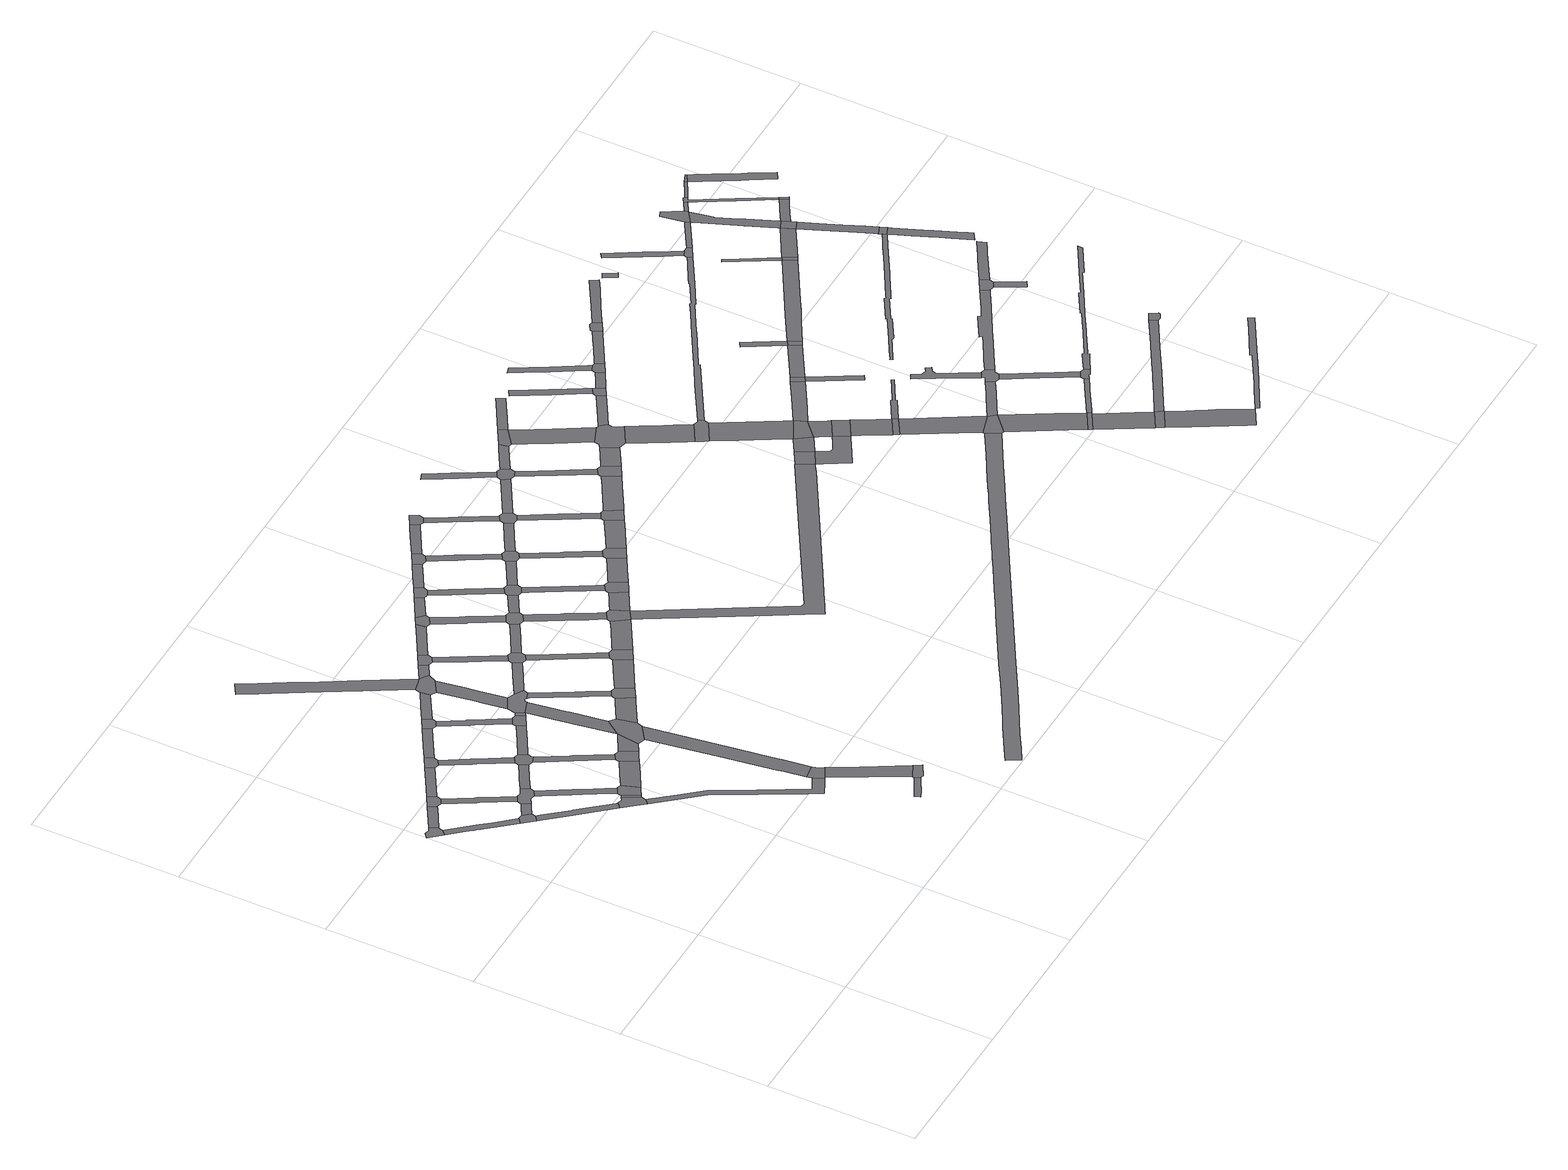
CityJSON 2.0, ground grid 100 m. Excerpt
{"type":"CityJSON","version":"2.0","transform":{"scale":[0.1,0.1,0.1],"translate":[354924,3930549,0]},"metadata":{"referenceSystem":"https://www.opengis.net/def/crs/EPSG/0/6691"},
"CityObjects":{
"road1":{"type":"Road","geometry":[{"type":"MultiSurface","lod":"1","boundaries":[[[0,1,2,3,4,5,6]]]}]},
"road2":{"type":"Road","attributes":{"RoadStructureAttribute.sectionType":"1"},"geometry":[{"type":"MultiSurface","lod":"1","boundaries":[[[7,8,9,10,11,12,13,14,15,16,17,18,19,20,0,6]]]}]},
"road3":{"type":"Road","attributes":{"RoadStructureAttribute.sectionType":"1"},"geometry":[{"type":"MultiSurface","lod":"1","boundaries":[[[2,1,21,22,23]]]}]},
"road4":{"type":"Road","geometry":[{"type":"MultiSurface","lod":"1","boundaries":[[[24,25,26,14,13,27]]]}]},
"road5":{"type":"Road","geometry":[{"type":"MultiSurface","lod":"1","boundaries":[[[28,23,22,29,30,31]]]}]},
"road6":{"type":"Road","attributes":{"RoadStructureAttribute.sectionType":"1"},"geometry":[{"type":"MultiSurface","lod":"1","boundaries":[[[32,33,26,25,34,35]]]}]},
"road7":{"type":"Road","attributes":{"RoadStructureAttribute.sectionType":"1"},"geometry":[{"type":"MultiSurface","lod":"1","boundaries":[[[36,37,38,39,30,29,40,41,42,43,44]]]}]},
"road8":{"type":"Road","attributes":{"RoadStructureAttribute.sectionType":"1"},"geometry":[{"type":"MultiSurface","lod":"1","boundaries":[[[45,46,47,48,49,50,51,52,53,54,24,27]]]}]},
"road9":{"type":"Road","geometry":[{"type":"MultiSurface","lod":"1","boundaries":[[[32,35,55,56,57,58,59,60,61,36,44]]]}]},
"road10":{"type":"Road","attributes":{"RoadStructureAttribute.sectionType":"1"},"geometry":[{"type":"MultiSurface","lod":"1","boundaries":[[[62,63,64,28,31]]]}]},
"road11":{"type":"Road","geometry":[{"type":"MultiSurface","lod":"1","boundaries":[[[65,66,49,48,67,68,69,70]]]}]},
"road12":{"type":"Road","attributes":{"RoadStructureAttribute.sectionType":"1"},"geometry":[{"type":"MultiSurface","lod":"1","boundaries":[[[71,72,73,57,56,74,75,76,77,78]]]}]},
"road13":{"type":"Road","attributes":{"RoadStructureAttribute.sectionType":"1"},"geometry":[{"type":"MultiSurface","lod":"1","boundaries":[[[79,80,65,70]]]}]},
"road14":{"type":"Road","geometry":[{"type":"MultiSurface","lod":"1","boundaries":[[[80,79,81,82,83,71,78]]]}]},
"road15":{"type":"Road","attributes":{"RoadStructureAttribute.sectionType":"1"},"geometry":[{"type":"MultiSurface","lod":"1","boundaries":[[[84,85,86,59,58,87,88]]]}]},
"road16":{"type":"Road","geometry":[{"type":"MultiSurface","lod":"1","boundaries":[[[89,90,91,63,62,92]]]}]},
"road17":{"type":"Road","attributes":{"RoadStructureAttribute.sectionType":"1"},"geometry":[{"type":"MultiSurface","lod":"1","boundaries":[[[93,94,95,96,97,98,99,100,101,102,89,92]]]}]},
"road18":{"type":"Road","attributes":{"RoadStructureAttribute.sectionType":"1"},"geometry":[{"type":"MultiSurface","lod":"1","boundaries":[[[103,104,105,106,107,108,109,110,111,112,113,114,115,116,69,68]]]}]},
"road19":{"type":"Road","geometry":[{"type":"MultiSurface","lod":"1","boundaries":[[[117,84,88,118,119,120,121,122,123,98,97]]]}]},
"road20":{"type":"Road","attributes":{"RoadStructureAttribute.sectionType":"1"},"geometry":[{"type":"MultiSurface","lod":"1","boundaries":[[[124,125,83,82,126,127]]]}]},
"road21":{"type":"Road","attributes":{"RoadStructureAttribute.sectionType":"1"},"geometry":[{"type":"MultiSurface","lod":"1","boundaries":[[[90,128,129,130,131,91]]]}]},
"road22":{"type":"Road","attributes":{"RoadStructureAttribute.sectionType":"1"},"geometry":[{"type":"MultiSurface","lod":"1","boundaries":[[[132,133,134,119,118,135,136,137]]]}]},
"road23":{"type":"Road","geometry":[{"type":"MultiSurface","lod":"1","boundaries":[[[138,124,127,139,140,141,142,132,137]]]}]},
"road24":{"type":"Road","attributes":{"RoadStructureAttribute.sectionType":"1"},"geometry":[{"type":"MultiSurface","lod":"1","boundaries":[[[122,143,144,145,146,147,123]]]}]},
"road25":{"type":"Road","geometry":[{"type":"MultiSurface","lod":"1","boundaries":[[[130,129,148,149,150,151]]]}]},
"road26":{"type":"Road","attributes":{"RoadStructureAttribute.sectionType":"1"},"geometry":[{"type":"MultiSurface","lod":"1","boundaries":[[[152,153,154,155,156,157,158,159]]]}]},
"road27":{"type":"Road","geometry":[{"type":"MultiSurface","lod":"1","boundaries":[[[160,161,162,163,164,109,108,165,166,167]]]}]},
"road28":{"type":"Road","geometry":[{"type":"MultiSurface","lod":"1","boundaries":[[[141,140,168,169]]]}]},
"road29":{"type":"Road","attributes":{"RoadStructureAttribute.sectionType":"1"},"geometry":[{"type":"MultiSurface","lod":"1","boundaries":[[[170,171,172,173,174,175,149,148,176,177,178,179,180]]]}]},
"road30":{"type":"Road","attributes":{"RoadStructureAttribute.sectionType":"1"},"geometry":[{"type":"MultiSurface","lod":"1","boundaries":[[[166,181,182,183,184,167]]]}]},
"road31":{"type":"Road","attributes":{"RoadStructureAttribute.sectionType":"1"},"geometry":[{"type":"MultiSurface","lod":"1","boundaries":[[[185,186,187,188,189,163,162,190,191,192,193,194]]]}]},
"road32":{"type":"Road","geometry":[{"type":"MultiSurface","lod":"1","boundaries":[[[170,180,146,145,195,196]]]}]},
"road33":{"type":"Road","attributes":{"RoadStructureAttribute.sectionType":"1"},"geometry":[{"type":"MultiSurface","lod":"1","boundaries":[[[150,197,198,199,200,151]]]}]},
"road34":{"type":"Road","geometry":[{"type":"MultiSurface","lod":"1","boundaries":[[[182,181,152,159,201,202]]]}]},
"road35":{"type":"Road","geometry":[{"type":"MultiSurface","lod":"1","boundaries":[[[168,203,185,194,204,205,206,207,169]]]}]},
"road36":{"type":"Road","attributes":{"RoadStructureAttribute.sectionType":"1"},"geometry":[{"type":"MultiSurface","lod":"1","boundaries":[[[196,195,208,209,210]]]}]},
"road37":{"type":"Road","attributes":{"RoadStructureAttribute.sectionType":"1"},"geometry":[{"type":"MultiSurface","lod":"1","boundaries":[[[209,211,212,213,214,169,207,215,216,217,218,219]]]}]},
"road38":{"type":"Road","attributes":{"RoadStructureAttribute.sectionType":"1"},"geometry":[{"type":"MultiSurface","lod":"1","boundaries":[[[220,221,222,223,224,225,226,227,228,229,230,231,232,233]]]}]},
"road39":{"type":"Road","geometry":[{"type":"MultiSurface","lod":"1","boundaries":[[[209,219,234,235,236,237,238,239,240,241,242,243,244,245,246,247,248,210]]]}]},
"road40":{"type":"Road","attributes":{"RoadStructureAttribute.sectionType":"1"},"geometry":[{"type":"MultiSurface","lod":"1","boundaries":[[[249,250,251,252,253,254,255,256,257,258,259,248,247]]]}]},
"road41":{"type":"Road","geometry":[{"type":"MultiSurface","lod":"1","boundaries":[[[233,232,199,198,254,253,260]]]}]},
"road42":{"type":"Road","attributes":{"RoadStructureAttribute.sectionType":"1"},"geometry":[{"type":"MultiSurface","lod":"1","boundaries":[[[261,262,263,264,205,204]]]}]},
"road43":{"type":"Road","attributes":{"RoadStructureAttribute.sectionType":"1"},"geometry":[{"type":"MultiSurface","lod":"1","boundaries":[[[243,265,266,267,268,269,270,271,272,273,274,275,276,277,244]]]}]},
"road44":{"type":"Road","attributes":{"RoadStructureAttribute.sectionType":"1"},"geometry":[{"type":"MultiSurface","lod":"1","boundaries":[[[278,279,233,260]]]}]},
"road45":{"type":"Road","geometry":[{"type":"MultiSurface","lod":"1","boundaries":[[[273,272,263,262,280,281]]]}]},
"road46":{"type":"Road","attributes":{"RoadStructureAttribute.sectionType":"1"},"geometry":[{"type":"MultiSurface","lod":"1","boundaries":[[[282,283,284,285,286,287,246,245]]]}]},
"road47":{"type":"Road","geometry":[{"type":"MultiSurface","lod":"1","boundaries":[[[288,289,290,279,278,291]]]}]},
"road48":{"type":"Road","attributes":{"RoadStructureAttribute.sectionType":"1"},"geometry":[{"type":"MultiSurface","lod":"1","boundaries":[[[292,293,294,295,288,291,296,297,298,299,300,301]]]}]},
"road49":{"type":"Road","attributes":{"RoadStructureAttribute.sectionType":"1"},"geometry":[{"type":"MultiSurface","lod":"1","boundaries":[[[280,302,303,304,305,306,281]]]}]},
"road50":{"type":"Road","geometry":[{"type":"MultiSurface","lod":"1","boundaries":[[[307,308,309,292,301,310,285,284,311,312]]]}]},
"road51":{"type":"Road","attributes":{"RoadStructureAttribute.sectionType":"1"},"geometry":[{"type":"MultiSurface","lod":"1","boundaries":[[[313,290,289,314,315,316]]]}]},
"road52":{"type":"Road","attributes":{"RoadStructureAttribute.sectionType":"1"},"geometry":[{"type":"MultiSurface","lod":"1","boundaries":[[[311,317,318,319,320,321,322,323,324,312]]]}]},
"road53":{"type":"Road","geometry":[{"type":"MultiSurface","lod":"1","boundaries":[[[303,325,326,320,319,304]]]}]},
"road54":{"type":"Road","attributes":{"RoadStructureAttribute.sectionType":"1"},"geometry":[{"type":"MultiSurface","lod":"1","boundaries":[[[327,328,329,330,331,309,308]]]}]},
"road55":{"type":"Road","geometry":[{"type":"MultiSurface","lod":"1","boundaries":[[[315,332,333,334,335,316]]]}]},
"road56":{"type":"Road","attributes":{"RoadStructureAttribute.sectionType":"1"},"geometry":[{"type":"MultiSurface","lod":"1","boundaries":[[[336,337,338,339,333,332,340,341,342,343,344]]]}]},
"road57":{"type":"Road","attributes":{"RoadStructureAttribute.sectionType":"1"},"geometry":[{"type":"MultiSurface","lod":"1","boundaries":[[[345,346,347,348,349,326,325,350]]]}]},
"road58":{"type":"Road","attributes":{"RoadStructureAttribute.sectionType":"1"},"geometry":[{"type":"MultiSurface","lod":"1","boundaries":[[[351,335,334,352,353]]]}]},
"road59":{"type":"Road","geometry":[{"type":"MultiSurface","lod":"1","boundaries":[[[344,343,354,330,329,355,356,357,358]]]}]},
"road60":{"type":"Road","attributes":{"RoadStructureAttribute.sectionType":"1"},"geometry":[{"type":"MultiSurface","lod":"1","boundaries":[[[359,360,361,362,363,356,355,364,365,366,367,368]]]}]},
"road61":{"type":"Road","geometry":[{"type":"MultiSurface","lod":"1","boundaries":[[[352,369,370,371,372,373,353]]]}]},
"road62":{"type":"Road","attributes":{"RoadStructureAttribute.sectionType":"1"},"geometry":[{"type":"MultiSurface","lod":"1","boundaries":[[[357,374,375,376,377,358]]]}]},
"road63":{"type":"Road","geometry":[{"type":"MultiSurface","lod":"1","boundaries":[[[345,350,378,379,359,368]]]}]},
"road64":{"type":"Road","attributes":{"RoadStructureAttribute.sectionType":"1"},"geometry":[{"type":"MultiSurface","lod":"1","boundaries":[[[380,381,382,383,370,369,384,385,386,387,388,389,390]]]}]},
"road65":{"type":"Road","geometry":[{"type":"MultiSurface","lod":"1","boundaries":[[[389,376,375,391,392,393,394,395,390]]]}]},
"road66":{"type":"Road","attributes":{"RoadStructureAttribute.sectionType":"1"},"geometry":[{"type":"MultiSurface","lod":"1","boundaries":[[[396,397,398,399,372,371,400,401]]]}]},
"road67":{"type":"Road","attributes":{"RoadStructureAttribute.sectionType":"1"},"geometry":[{"type":"MultiSurface","lod":"1","boundaries":[[[402,403,404,405,406,379,378]]]}]},
"road68":{"type":"Road","attributes":{"RoadStructureAttribute.sectionType":"1"},"geometry":[{"type":"MultiSurface","lod":"1","boundaries":[[[407,408,409,392,391,410,411,412,413,414,415]]]}]},
"road69":{"type":"Road","attributes":{"RoadStructureAttribute.sectionType":"1"},"geometry":[{"type":"MultiSurface","lod":"1","boundaries":[[[416,394,393,417,418,419]]]}]},
"road70":{"type":"Road","geometry":[{"type":"MultiSurface","lod":"1","boundaries":[[[414,403,402,420,421,422,415]]]}]},
"road71":{"type":"Road","geometry":[{"type":"MultiSurface","lod":"1","boundaries":[[[423,424,425,396,401,426]]]}]},
"road72":{"type":"Road","attributes":{"RoadStructureAttribute.sectionType":"1"},"geometry":[{"type":"MultiSurface","lod":"1","boundaries":[[[427,428,429,430,431,432,433,434,435,436,437,438,423,426]]]}]},
"road73":{"type":"Road","attributes":{"RoadStructureAttribute.sectionType":"1"},"geometry":[{"type":"MultiSurface","lod":"1","boundaries":[[[439,440,441,442,422,421,443,444]]]}]},
"road74":{"type":"Road","geometry":[{"type":"MultiSurface","lod":"1","boundaries":[[[445,446,447,448,433,432,449,419,418,450]]]}]},
"road75":{"type":"Road","attributes":{"RoadStructureAttribute.sectionType":"1"},"geometry":[{"type":"MultiSurface","lod":"1","boundaries":[[[451,452,453,425,424,454,455]]]}]},
"road76":{"type":"Road","attributes":{"RoadStructureAttribute.sectionType":"1"},"geometry":[{"type":"MultiSurface","lod":"1","boundaries":[[[456,457,458,459,460,461,445,450]]]}]},
"road77":{"type":"Road","geometry":[{"type":"MultiSurface","lod":"1","boundaries":[[[459,458,462,439,444,463,464,465]]]}]},
"road78":{"type":"Road","attributes":{"RoadStructureAttribute.sectionType":"1"},"geometry":[{"type":"MultiSurface","lod":"1","boundaries":[[[466,467,448,447,468,469,470]]]}]},
"road79":{"type":"Road","geometry":[{"type":"MultiSurface","lod":"1","boundaries":[[[471,472,473,474,475,476,451,455]]]}]},
"road80":{"type":"Road","attributes":{"RoadStructureAttribute.sectionType":"1"},"geometry":[{"type":"MultiSurface","lod":"1","boundaries":[[[477,478,479,480,481,482,483,484,485,486,487,488,489,490,491,492,493,494,495,496,497,498,499,500,501,502,503,504,505,506,507,508,509,510,511,512,513,514,515,516,517,518,519]]]}]},
"road81":{"type":"Road","attributes":{"RoadStructureAttribute.sectionType":"1"},"geometry":[{"type":"MultiSurface","lod":"1","boundaries":[[[520,521,522,523,524,525,526,527,528,529,530,531,532,473,472]]]}]},
"road82":{"type":"Road","attributes":{"RoadStructureAttribute.sectionType":"1"},"geometry":[{"type":"MultiSurface","lod":"1","boundaries":[[[350,533,534,535,536,537,538,539,540,541,542,543,544,545,546,547,548,549,550,551,378]]]}]},
"road83":{"type":"Road","attributes":{"RoadStructureAttribute.sectionType":"1"},"geometry":[{"type":"MultiSurface","lod":"1","boundaries":[[[464,552,553,554,555,556,557,558,559,465]]]}]},
"road84":{"type":"Road","geometry":[{"type":"MultiSurface","lod":"1","boundaries":[[[469,560,561,562,563,564,527,526,565,470]]]}]},
"road85":{"type":"Road","attributes":{"RoadStructureAttribute.sectionType":"1"},"geometry":[{"type":"MultiSurface","lod":"1","boundaries":[[[566,567,561,560,568,569,570,571]]]}]},
"road86":{"type":"Road","geometry":[{"type":"MultiSurface","lod":"1","boundaries":[[[572,571,570,556,555,573]]]}]},
"road87":{"type":"Road","attributes":{"RoadStructureAttribute.sectionType":"1"},"geometry":[{"type":"MultiSurface","lod":"1","boundaries":[[[574,575,564,563,576,577]]]}]},
"road88":{"type":"Road","attributes":{"RoadStructureAttribute.sectionType":"1"},"geometry":[{"type":"MultiSurface","lod":"1","boundaries":[[[578,579,580,581,582,583,584,585,586,587,588,589]]]}]},
"road89":{"type":"Road","attributes":{"RoadStructureAttribute.sectionType":"1"},"geometry":[{"type":"MultiSurface","lod":"1","boundaries":[[[590,591,592,593,594,595,596,597,572,573]]]}]},
"road90":{"type":"Road","geometry":[{"type":"MultiSurface","lod":"1","boundaries":[[[598,599,600,601,584,583,602,574,577]]]}]},
"road91":{"type":"Road","attributes":{"RoadStructureAttribute.sectionType":"1"},"geometry":[{"type":"MultiSurface","lod":"1","boundaries":[[[603,604,605,606,607,599,598,608,609,610,611]]]}]},
"road92":{"type":"Road","attributes":{"RoadStructureAttribute.sectionType":"1"},"geometry":[{"type":"MultiSurface","lod":"1","boundaries":[[[612,613,601,600,614,615,616,617]]]}]},
"road93":{"type":"Road","geometry":[{"type":"MultiSurface","lod":"1","boundaries":[[[593,592,618,619,603,611]]]}]},
"road94":{"type":"Road","attributes":{"RoadStructureAttribute.sectionType":"1"},"geometry":[{"type":"MultiSurface","lod":"1","boundaries":[[[620,619,618,621,622,623]]]}]},
"road95":{"type":"Road","geometry":[{"type":"MultiSurface","lod":"1","boundaries":[[[616,624,625,626,617]]]}]},
"road96":{"type":"Road","attributes":{"RoadStructureAttribute.sectionType":"1"},"geometry":[{"type":"MultiSurface","lod":"1","boundaries":[[[624,627,628,629,630,631,632,633,625]]]}]},
"road97":{"type":"Road","geometry":[{"type":"MultiSurface","lod":"1","boundaries":[[[622,634,635,636,637,638,639,640,631,630,641,623]]]}]},
"road98":{"type":"Road","geometry":[{"type":"MultiSurface","lod":"1","boundaries":[[[546,545,642,643,644]]]}]},
"road99":{"type":"Road","attributes":{"RoadStructureAttribute.sectionType":"1"},"geometry":[{"type":"MultiSurface","lod":"1","boundaries":[[[645,646,626,625,647,648,649,650]]]}]},
"road100":{"type":"Road","attributes":{"RoadStructureAttribute.sectionType":"1"},"geometry":[{"type":"MultiSurface","lod":"1","boundaries":[[[634,651,652,653,654,655,656,657,658,659,660,661,635]]]}]},
"road101":{"type":"Road","geometry":[{"type":"MultiSurface","lod":"1","boundaries":[[[662,663,664,656,655,665,666,667]]]}]},
"road102":{"type":"Road","attributes":{"RoadStructureAttribute.sectionType":"1"},"geometry":[{"type":"MultiSurface","lod":"1","boundaries":[[[668,669,644,643,670,671,672,673,674,675]]]}]},
"road103":{"type":"Road","attributes":{"RoadStructureAttribute.sectionType":"1"},"geometry":[{"type":"MultiSurface","lod":"1","boundaries":[[[674,676,677,678,679,680,681,682,683,684,642,545,685,686,687,688,689,678,690,691,692]]]}]},
"road104":{"type":"Road","attributes":{"RoadStructureAttribute.sectionType":"1"},"geometry":[{"type":"MultiSurface","lod":"1","boundaries":[[[666,693,694,695,696,697,698,699,700,675,701,702,667]]]}]},
"road105":{"type":"Road","attributes":{"RoadStructureAttribute.sectionType":"1"},"geometry":[{"type":"MultiSurface","lod":"1","boundaries":[[[638,703,704,705,706,707,708,709,639]]]}]},
"road106":{"type":"Road","geometry":[{"type":"MultiSurface","lod":"1","boundaries":[[[675,674,692,701]]]}]},
"road107":{"type":"Road","attributes":{"RoadStructureAttribute.sectionType":"1"},"geometry":[{"type":"MultiSurface","lod":"1","boundaries":[[[710,711,712,713,714,715,716,717,718,719]]]}]},
"road108":{"type":"Road","geometry":[{"type":"MultiSurface","lod":"1","boundaries":[[[720,690,678,689,721]]]}]},
"road109":{"type":"Road","attributes":{"RoadStructureAttribute.sectionType":"1"},"geometry":[{"type":"MultiSurface","lod":"1","boundaries":[[[722,721,689,723,724,725]]]}]},
"road110":{"type":"Road","geometry":[{"type":"MultiSurface","lod":"1","boundaries":[[[719,718,708,707,726,727]]]}]},
"road111":{"type":"Road","geometry":[{"type":"MultiSurface","lod":"1","boundaries":[[[728,725,724,729]]]}]},
"road112":{"type":"Road","attributes":{"RoadStructureAttribute.sectionType":"1"},"geometry":[{"type":"MultiSurface","lod":"1","boundaries":[[[730,727,726,731,732,733]]]}]},
"road113":{"type":"Road","attributes":{"RoadStructureAttribute.sectionType":"1"},"geometry":[{"type":"MultiSurface","lod":"1","boundaries":[[[734,735,736,737,738,739,740,741,728,729]]]}]},
"road114":{"type":"Road","attributes":{"RoadStructureAttribute.sectionType":"1"},"geometry":[{"type":"MultiSurface","lod":"1","boundaries":[[[742,743,744,745,746,747,748,749,750]]]}]},
"road115":{"type":"Road","attributes":{"RoadStructureAttribute.sectionType":"1"},"geometry":[{"type":"MultiSurface","lod":"1","boundaries":[[[751,752,753,754,755,756,701,692]]]}]},
"road116":{"type":"Road","geometry":[{"type":"MultiSurface","lod":"1","boundaries":[[[736,477,519,757,758,737]]]}]},
"road117":{"type":"Road","geometry":[{"type":"MultiSurface","lod":"1","boundaries":[[[732,759,760,746,745,733]]]}]},
"road118":{"type":"Road","attributes":{"RoadStructureAttribute.sectionType":"1"},"geometry":[{"type":"MultiSurface","lod":"1","boundaries":[[[761,758,757,762,763,764]]]}]},
"road119":{"type":"Road","attributes":{"RoadStructureAttribute.sectionType":"1"},"geometry":[{"type":"MultiSurface","lod":"1","boundaries":[[[765,766,767,768,769,770,771,772,773,774,725,728]]]}]},
"road120":{"type":"Road","geometry":[{"type":"MultiSurface","lod":"1","boundaries":[[[775,764,763,776,777]]]}]},
"road121":{"type":"Road","geometry":[{"type":"MultiSurface","lod":"1","boundaries":[[[755,754,778,779]]]}]},
"road122":{"type":"Road","attributes":{"RoadStructureAttribute.sectionType":"1"},"geometry":[{"type":"MultiSurface","lod":"1","boundaries":[[[776,780,781,782,777]]]}]},
"road123":{"type":"Road","attributes":{"RoadStructureAttribute.sectionType":"1"},"geometry":[{"type":"MultiSurface","lod":"1","boundaries":[[[783,784,785,786,787,788,789,790,760,759]]]}]},
"road124":{"type":"Road","attributes":{"RoadStructureAttribute.sectionType":"1"},"geometry":[{"type":"MultiSurface","lod":"1","boundaries":[[[754,791,792,778]]]}]},
"road125":{"type":"Road","attributes":{"RoadStructureAttribute.sectionType":"1"},"geometry":[{"type":"MultiSurface","lod":"1","boundaries":[[[793,794,795,796,797,798,799,737,758]]]}]},
"road126":{"type":"Road","geometry":[{"type":"MultiSurface","lod":"1","boundaries":[[[780,800,801,802,781]]]}]},
"road127":{"type":"Road","attributes":{"RoadStructureAttribute.sectionType":"1"},"geometry":[{"type":"MultiSurface","lod":"1","boundaries":[[[803,804,805,806,807,808,809,810,801,800]]]}]},
"road128":{"type":"Road","attributes":{"RoadStructureAttribute.sectionType":"1"},"geometry":[{"type":"MultiSurface","lod":"1","boundaries":[[[778,811,812,779]]]}]},
"road129":{"type":"Road","attributes":{"RoadStructureAttribute.sectionType":"1"},"geometry":[{"type":"MultiSurface","lod":"1","boundaries":[[[813,814,764,775,815,816,817,818,819,820]]]}]},
"road130":{"type":"Road","attributes":{"RoadStructureAttribute.sectionType":"1"},"geometry":[{"type":"MultiSurface","lod":"1","boundaries":[[[821,822,823,824,825,826,827,828,829,830,831]]]}]},
"road131":{"type":"Road","geometry":[{"type":"MultiSurface","lod":"1","boundaries":[[[787,786,832,833,834,835]]]}]},
"road132":{"type":"Road","attributes":{"RoadStructureAttribute.sectionType":"1"},"geometry":[{"type":"MultiSurface","lod":"1","boundaries":[[[836,837,838,839,840,841,842,843,844,845,846,847,848,849,850,851,852,853,854,855,856,857,858,859,860,861,862,863,864,865,866,663,662]]]}]},
"road133":{"type":"Road","geometry":[{"type":"MultiSurface","lod":"1","boundaries":[[[821,831,867,796,795,868,869,870,871,872]]]}]},
"road134":{"type":"Road","attributes":{"RoadStructureAttribute.sectionType":"1"},"geometry":[{"type":"MultiSurface","lod":"1","boundaries":[[[873,874,875,876,877,878,812]]]}]},
"road135":{"type":"Road","geometry":[{"type":"MultiSurface","lod":"1","boundaries":[[[812,811,879,873]]]}]},
"road136":{"type":"Road","attributes":{"RoadStructureAttribute.sectionType":"1"},"geometry":[{"type":"MultiSurface","lod":"1","boundaries":[[[868,880,881,882,883,884,885,886,887,888,869]]]}]},
"road137":{"type":"Road","geometry":[{"type":"MultiSurface","lod":"1","boundaries":[[[889,884,883,820,819,890,891,892]]]}]},
"road138":{"type":"Road","attributes":{"RoadStructureAttribute.sectionType":"1"},"geometry":[{"type":"MultiSurface","lod":"1","boundaries":[[[893,894,833,832,895,896,897,898]]]}]},
"road139":{"type":"Road","attributes":{"RoadStructureAttribute.sectionType":"1"},"geometry":[{"type":"MultiSurface","lod":"1","boundaries":[[[802,899,900,901,902,903,904,905,906,907,908,909,910,911,912,781]]]}]},
"road140":{"type":"Road","attributes":{"RoadStructureAttribute.sectionType":"1"},"geometry":[{"type":"MultiSurface","lod":"1","boundaries":[[[913,914,915,916,917,918,919,920,921,922,923,924,925,926,927,928,872,871,929,930,931,932,933,934,935,936,937,938,939]]]}]},
"road141":{"type":"Road","attributes":{"RoadStructureAttribute.sectionType":"1"},"geometry":[{"type":"MultiSurface","lod":"1","boundaries":[[[940,941,942,943,944,945,946,947,948,949,950,951,952,953,954,955]]]}]},
"road142":{"type":"Road","attributes":{"RoadStructureAttribute.sectionType":"1"},"geometry":[{"type":"MultiSurface","lod":"1","boundaries":[[[879,956,957,958,959,960,961,962,963,964,965,873]]]}]},
"road143":{"type":"Road","geometry":[{"type":"MultiSurface","lod":"1","boundaries":[[[966,967,968,969]]]}]},
"road144":{"type":"Road","attributes":{"RoadStructureAttribute.sectionType":"1"},"geometry":[{"type":"MultiSurface","lod":"1","boundaries":[[[970,971,972,973,974,975,976,977]]]}]},
"road145":{"type":"Road","attributes":{"RoadStructureAttribute.sectionType":"1"},"geometry":[{"type":"MultiSurface","lod":"1","boundaries":[[[978,979,980,981,982,983,984,985,986,987,988,989,990,991,992,993,994,995,996,997,998,999,1000,1001,1002,1003,1004,1005,1006,1007,1008,978,1009,1010,1011,1012,1013,1014,1015,1016,1017,1018,1019,1020,1021,1022]]]}]},
"road146":{"type":"Road","attributes":{"RoadStructureAttribute.sectionType":"1"},"geometry":[{"type":"MultiSurface","lod":"1","boundaries":[[[1023,1024,1025,1026,1027,1028,1029,1030,1031,1032,1033,1034,1035,1036,1037,1038,1039,1040,1041,1042,1043,1044,1045,1046,1047,1048,1049,1050,1051,1052,1053,1054,1055,1056,889,892]]]}]},
"road147":{"type":"Road","geometry":[{"type":"MultiSurface","lod":"1","boundaries":[[[1057,902,901,1058,1059,1060]]]}]},
"road148":{"type":"Road","geometry":[{"type":"MultiSurface","lod":"1","boundaries":[[[850,849,1061,1062,970,977]]]}]},
"road149":{"type":"Road","attributes":{"RoadStructureAttribute.sectionType":"1"},"geometry":[{"type":"MultiSurface","lod":"1","boundaries":[[[1063,1064,1065,1066,1067,962]]]}]},
"road150":{"type":"Road","geometry":[{"type":"MultiSurface","lod":"1","boundaries":[[[938,1068,1069,1070,1071,939]]]}]},
"road151":{"type":"Road","geometry":[{"type":"MultiSurface","lod":"1","boundaries":[[[961,1072,1063,962]]]}]},
"road152":{"type":"Road","geometry":[{"type":"MultiSurface","lod":"1","boundaries":[[[1073,1074,1069,1068]]]}]},
"road153":{"type":"Road","attributes":{"RoadStructureAttribute.sectionType":"1"},"geometry":[{"type":"MultiSurface","lod":"1","boundaries":[[[1075,1076,1062,1061,1077,1078,1079]]]}]},
"road154":{"type":"Road","attributes":{"RoadStructureAttribute.sectionType":"1"},"geometry":[{"type":"MultiSurface","lod":"1","boundaries":[[[1063,1072,1080,1081,1082,1083]]]}]},
"road155":{"type":"Road","attributes":{"RoadStructureAttribute.sectionType":"1"},"geometry":[{"type":"MultiSurface","lod":"1","boundaries":[[[1070,1084,1085,1086,1087,1088,1089,1090,1091,1092,1071]]]}]},
"road156":{"type":"Road","geometry":[{"type":"MultiSurface","lod":"1","boundaries":[[[1079,1078,1093,1094,1095,1096]]]}]},
"road157":{"type":"Road","attributes":{"RoadStructureAttribute.sectionType":"1"},"geometry":[{"type":"MultiSurface","lod":"1","boundaries":[[[1097,1098,1099,1100,1101,1102,1103,1104,1093,1078,1105,1106,1107,1108,1109,1110,1083]]]}]},
"road158":{"type":"Road","geometry":[{"type":"MultiSurface","lod":"1","boundaries":[[[1097,1083,1082,1111,1112]]]}]},
"road159":{"type":"Road","attributes":{"RoadStructureAttribute.sectionType":"1"},"geometry":[{"type":"MultiSurface","lod":"1","boundaries":[[[1113,1114,1115,1116,1117,1111,1082,1118,1119,1120,1121,1122]]]}]},
"road160":{"type":"Road","geometry":[{"type":"MultiSurface","lod":"1","boundaries":[[[1093,1123,1124,1094]]]}]},
"road161":{"type":"Road","geometry":[{"type":"MultiSurface","lod":"1","boundaries":[[[1125,1113,1122,979,978,1022]]]}]},
"road162":{"type":"Road","attributes":{"RoadStructureAttribute.sectionType":"1"},"geometry":[{"type":"MultiSurface","lod":"1","boundaries":[[[1112,1126,1127,1128,1129,1130,1131,1097]]]}]},
"road163":{"type":"Road","attributes":{"RoadStructureAttribute.sectionType":"1"},"geometry":[{"type":"MultiSurface","lod":"1","boundaries":[[[1132,1133,1134,1135,1136,1137,1138,1124,1123,1139,1140,1129]]]}]},
"road164":{"type":"Road","attributes":{"RoadStructureAttribute.sectionType":"1"},"geometry":[{"type":"MultiSurface","lod":"1","boundaries":[[[1141,1136,1135,1142,1143,1144]]]}]},
"road165":{"type":"Road","geometry":[{"type":"MultiSurface","lod":"1","boundaries":[[[1128,1145,1132,1129]]]}]},
"road166":{"type":"Road","geometry":[{"type":"MultiSurface","lod":"1","boundaries":[[[1144,1143,1146,1147]]]}]},
"road167":{"type":"Road","attributes":{"RoadStructureAttribute.sectionType":"1"},"geometry":[{"type":"MultiSurface","lod":"1","boundaries":[[[1148,1149,1150,1151,1152,1153,1154,1155,1146,1143,1156,1157,1158,1159,1160,1161,1162]]]}]}
},
"vertices":[
[107,2795,0],[117,2823,0],[90,2877,0],[66,2864,0],[37,2872,0],[7,2846,0],[78,2762,0],
[151,2679,0],[179,2647,0],[198,2625,0],[205,2616,0],[224,2593,0],[274,2533,0],[381,2409,0],[415,2438,0],[308,2562,0],[258,2620,0],[255,2624,0],[245,2636,0],[210,2677,0],[207,2680,0],
[268,2911,0],[282,2920,0],[250,2971,0],
[483,2360,0],[488,2388,0],[449,2434,0],[449,2331,0],
[329,3017,0],[312,2912,0],[353,2935,0],[360,2964,0],
[539,2487,0],[502,2465,0],[539,2417,0],[569,2434,0],
[587,2539,0],[538,2621,0],[465,2746,0],[457,2758,0],[418,2734,0],[423,2725,0],[430,2714,0],[485,2621,0],[548,2516,0],
[472,2305,0],[594,2164,0],[668,2078,0],[782,1946,0],[816,1975,0],[811,1982,0],[701,2107,0],[636,2183,0],[631,2189,0],[506,2334,0],
[606,2455,0],[636,2448,0],[674,2473,0],[684,2502,0],[653,2553,0],[639,2545,0],[616,2532,0],
[581,3094,0],[550,3146,0],[452,3089,0],
[869,1979,0],[846,1966,0],[865,1850,0],[895,1813,0],[923,1846,0],[929,1876,0],
[932,2042,0],[824,2224,0],[795,2272,0],[659,2408,0],[751,2254,0],[783,2200,0],[874,2046,0],[891,2018,0],
[945,1885,0],[884,1988,0],
[983,1907,0],[1004,1920,0],[962,2033,0],
[837,2661,0],[764,2618,0],[735,2601,0],[767,2550,0],[868,2608,0],
[649,3110,0],[659,3139,0],[628,3192,0],[610,3085,0],
[710,2917,0],[713,2911,0],[722,2897,0],[727,2888,0],[845,2691,0],[885,2714,0],[767,2911,0],[760,2924,0],[753,2935,0],[750,2941,0],
[1131,1532,0],[1278,1267,0],[1423,1003,0],[1470,918,0],[1553,959,0],[1591,978,0],[1558,1046,0],[1526,1030,0],[1471,1002,0],[1318,1279,0],[1312,1290,0],[1220,1455,0],[1166,1554,0],[1050,1692,0],
[844,2687,0],[898,2599,0],[942,2616,0],[937,2624,0],[941,2637,0],[948,2656,0],[915,2706,0],
[1147,2141,0],[1047,2083,0],[1106,1978,0],[1207,2037,0],
[757,3197,0],[881,3269,0],[851,3321,0],[724,3248,0],
[1192,2194,0],[1066,2409,0],[1056,2425,0],[1019,2397,0],[1026,2385,0],[1153,2171,0],
[1153,2170,0],[1240,2056,0],[1283,2081,0],[1223,2186,0],[1222,2186,0],
[1057,2719,0],[1157,2778,0],[1167,2784,0],[1137,2836,0],[1026,2771,0],
[909,3261,0],[950,3283,0],[957,3312,0],[927,3366,0],
[1846,506,0],[1815,490,0],[1745,453,0],[1700,429,0],[1714,391,0],[1760,415,0],[1831,453,0],[1866,471,0],
[1657,1057,0],[1650,1074,0],[1643,1096,0],[1552,1082,0],[1555,1065,0],[1593,979,0],[1597,981,0],[1675,1025,0],
[1340,2114,0],[1359,2264,0],
[1185,2889,0],[1143,2961,0],[1069,3084,0],[1051,3115,0],[1047,3122,0],[1044,3126,0],[1005,3101,0],[1008,3095,0],[1014,3084,0],[1029,3061,0],[1144,2865,0],
[1852,523,0],[1940,566,0],[1837,741,0],[1726,935,0],
[1392,2097,0],[1471,1593,0],[1503,1394,0],[1524,1260,0],[1530,1224,0],[1619,1288,0],[1610,1347,0],[1578,1566,0],[1495,2124,0],[1488,2164,0],
[1245,2829,0],[1214,2881,0],
[1049,3366,0],[1142,3421,0],[1133,3486,0],[1027,3424,0],
[1884,466,0],[1969,515,0],
[1387,2098,0],[1502,2207,0],[1475,2333,0],[1439,2362,0],[1436,2364,0],
[1251,2832,0],[1269,2842,0],[1241,2896,0],
[1275,2811,0],[1304,2612,0],[1305,2608,0],[1316,2541,0],[1406,2558,0],[1397,2611,0],[1396,2622,0],[1375,2752,0],[1356,2876,0],
[1064,3845,0],[937,4061,0],[840,4230,0],[751,4383,0],[679,4506,0],[601,4458,0],[672,4337,0],[710,4273,0],[744,4214,0],[762,4184,0],[860,4012,0],[986,3798,0],[1146,3524,0],[1239,3547,0],
[1356,2880,0],[1357,2886,0],[1358,2890,0],[1360,2894,0],[1363,2897,0],[1368,2900,0],[1372,2901,0],[1373,2901,0],[1377,2900,0],[1384,2896,0],[1430,2913,0],[1439,2943,0],[1380,2978,0],[1338,2998,0],[1252,2952,0],
[1334,3024,0],[1308,3187,0],[1302,3223,0],[1297,3259,0],[1266,3454,0],[1182,3400,0],[1210,3217,0],[1213,3200,0],[1217,3172,0],[1228,3101,0],[1249,2966,0],
[1292,3509,0],
[1667,2303,0],[1697,2320,0],[1635,2426,0],[1597,2404,0],
[1387,2893,0],[1390,2890,0],[1394,2884,0],[1466,2757,0],[1541,2631,0],[1554,2609,0],[1573,2574,0],[1643,2456,0],[1683,2479,0],[1614,2597,0],[1608,2608,0],[1575,2664,0],[1507,2780,0],
[1374,3556,0],[1343,3608,0],
[1773,2365,0],[1712,2471,0],
[1443,2945,0],[1554,3009,0],[1653,3067,0],[1624,3120,0],[1525,3062,0],[1390,2983,0],
[1444,3572,0],[1451,3601,0],[1419,3653,0],[1403,3547,0],
[1671,3173,0],[1566,3359,0],[1562,3365,0],[1553,3382,0],[1510,3361,0],[1520,3344,0],[1527,3331,0],[1534,3320,0],[1552,3288,0],[1632,3149,0],
[1844,2406,0],[1991,2492,0],[1930,2598,0],[1928,2597,0],[1794,2519,0],
[1724,3085,0],[1731,3113,0],[1701,3165,0],[1629,3138,0],[1684,3059,0],[1724,3084,0],
[1550,3730,0],[1576,3674,0],[1669,3728,0],[1657,3793,0],
[1810,2843,0],[1810,2842,0],[1935,2625,0],[1976,2649,0],[1940,2711,0],[1850,2865,0],[1850,2866,0],[1799,2953,0],
[2063,2534,0],[2007,2643,0],
[1842,3177,0],[1842,3178,0],[1952,3241,0],[1921,3294,0],[1812,3230,0],
[1699,3718,0],[1749,3750,0],[1758,3779,0],[1709,3822,0],
[1948,3410,0],[1866,3551,0],[1863,3557,0],[1843,3590,0],[1798,3548,0],[1811,3526,0],[1814,3521,0],[1929,3324,0],[1982,3351,0],
[2227,2771,0],[2161,2732,0],[2123,2710,0],[2076,2682,0],[2037,2660,0],[2300,2672,0],
[1795,3871,0],[1890,3857,0],[1862,3910,0],
[1922,3298,0],[1982,3234,0],[2034,3263,0],[2042,3293,0],[2009,3344,0],
[2286,2831,0],[2260,2875,0],[2160,3047,0],[2151,3063,0],[2065,3209,0],[2055,3108,0],[2100,3032,0],[2108,3017,0],[2180,2894,0],[2235,2800,0],
[1919,3851,0],[1960,3873,0],[1971,3905,0],[1941,3956,0],[1868,3914,0],
[2108,3332,0],[2175,3371,0],[2145,3424,0],[2077,3384,0],
[2367,2712,0],[2318,2823,0],
[2077,3674,0],[2074,3679,0],[2058,3706,0],[2027,3759,0],[1953,3793,0],[1992,3726,0],[2023,3672,0],[2033,3656,0],[2036,3650,0],[2152,3450,0],[2193,3476,0],
[2203,3363,0],[2244,3387,0],[2253,3416,0],[2223,3468,0],[2212,3471,0],
[2119,4061,0],[2029,4008,0],[1981,3979,0],[1955,3964,0],[2050,3949,0],[2151,4008,0],
[2510,2795,0],[2449,2900,0],[2407,2875,0],[2366,2852,0],[2364,2850,0],
[2473,2994,0],[2371,3169,0],[2365,3179,0],[2225,3326,0],[2325,3155,0],[2331,3146,0],[2400,3027,0],[2457,2929,0],[2497,2954,0],
[2315,3522,0],[2345,3469,0],[2438,3523,0],[2408,3576,0],
[2535,2810,0],[2588,2840,0],[2527,2945,0],
[2224,4026,0],[2232,4055,0],[2202,4108,0],[2184,4001,0],
[2222,3937,0],[2248,3893,0],[2280,3837,0],[2300,3804,0],[2304,3797,0],[2415,3606,0],[2455,3630,0],[2344,3822,0],[2341,3828,0],[2314,3873,0],[2282,3927,0],[2257,3969,0],
[2712,3053,0],[2650,3016,0],[2590,2981,0],[2552,2959,0],[2687,2898,0],[2773,2948,0],
[2507,3541,0],[2509,3547,0],[2516,3570,0],[2486,3621,0],[2415,3603,0],[2467,3517,0],
[2424,4238,0],[2412,4230,0],[2337,4187,0],[2443,4177,0],[2456,4184,0],
[2594,3299,0],[2604,3283,0],[2720,3083,0],[2760,3107,0],[2644,3306,0],[2634,3323,0],
[2714,3059,0],[2823,2977,0],[2851,2993,0],[2790,3098,0],
[2594,3685,0],[2590,3683,0],[2624,3632,0],[2731,3694,0],[2705,3747,0],
[2480,4179,0],[2482,4175,0],[2517,4196,0],[2523,4213,0],[2529,4228,0],[2498,4281,0],
[4758,1564,0],[4695,1527,0],[4660,1507,0],[4517,1424,0],[4489,1408,0],[4347,1326,0],[4292,1293,0],[4246,1266,0],[4188,1232,0],[4095,1178,0],[3958,1098,0],[3926,1080,0],[3835,1027,0],[3810,1012,0],[3715,958,0],[3559,867,0],[3455,806,0],[3391,769,0],[3362,752,0],[2985,532,0],[2827,438,0],[2711,369,0],[2643,330,0],[2544,275,0],[2488,243,0],[2443,217,0],[2325,147,0],[2240,96,0],[2290,10,0],[2376,61,0],[2493,131,0],[2581,181,0],[2692,243,0],[2761,283,0],[2878,352,0],[3036,446,0],[3460,693,0],[3698,832,0],[4146,1091,0],[4299,1182,0],[4398,1239,0],[4558,1332,0],[4806,1476,0],
[2501,4142,0],[2525,4100,0],[2550,4057,0],[2568,4026,0],[2597,3977,0],[2631,3917,0],[2712,3777,0],[2749,3800,0],[2633,3998,0],[2626,4010,0],[2596,4060,0],[2555,4131,0],[2532,4171,0],
[2336,2610,0],[2730,1937,0],[2878,1684,0],[2891,1662,0],[2921,1680,0],[2949,1696,0],[2991,1721,0],[3270,1884,0],[3298,1900,0],[3322,1915,0],[3982,2301,0],[4030,2330,0],[4045,2338,0],[3983,2444,0],[3982,2444,0],[3522,2175,0],[2910,1816,0],[2888,1820,0],[2781,2003,0],
[2896,3020,0],[2961,3058,0],[2981,3069,0],[3066,3119,0],[3005,3224,0],[2940,3185,0],[2914,3170,0],[2851,3133,0],
[2760,3687,0],[2801,3711,0],[2805,3725,0],[2809,3740,0],[2779,3793,0],[2712,3774,0],
[2938,3476,0],[2928,3494,0],[2887,3470,0],[2897,3454,0],[3013,3253,0],[3055,3275,0],
[3081,3269,0],[3143,3163,0],
[3035,3942,0],[2909,3869,0],[2940,3816,0],[3071,3893,0],
[2816,4371,0],[2829,4349,0],[2884,4254,0],[2908,4213,0],[2932,4172,0],[3049,3976,0],[3089,3998,0],[2973,4196,0],[2951,4233,0],[2912,4300,0],[2861,4387,0],[2861,4388,0],
[3162,3174,0],[3329,3272,0],[3407,3317,0],[3345,3422,0],[3341,3420,0],[3271,3379,0],[3148,3308,0],[3135,3300,0],
[3100,3886,0],[3142,3904,0],[3149,3939,0],[3117,3989,0],[3040,3945,0],
[3393,3475,0],[3352,3545,0],[3269,3686,0],[3266,3692,0],[3162,3870,0],[3226,3668,0],[3229,3662,0],[3345,3462,0],[3352,3451,0],
[3284,4086,0],[3204,4040,0],[3234,3988,0],[3315,4034,0],[3324,4039,0],[3311,4102,0],
[3484,3362,0],[3423,3467,0],
[3514,3520,0],[3579,3417,0],[3627,3445,0],[3565,3550,0],
[3344,4035,0],[3449,4113,0],[3423,4167,0],
[3393,3951,0],[3459,3838,0],[3474,3813,0],[3596,3603,0],[3716,3653,0],[3586,3878,0],[3475,4069,0],
[3673,3432,0],[3804,3509,0],[3767,3572,0],[3771,3590,0],[3775,3602,0],[3736,3649,0],[3724,3642,0],[3592,3566,0],
[4141,2392,0],[4140,2394,0],[4078,2500,0],
[3628,4287,0],[3551,4242,0],[3548,4170,0],[3581,4190,0],[3693,4255,0],[3663,4307,0],
[3809,3199,0],[3816,3187,0],[3828,3167,0],[3861,3110,0],[3883,3071,0],[4014,3148,0],[3988,3192,0],[3954,3252,0],[3930,3293,0],[3925,3301,0],[3851,3428,0],
[4076,3110,0],[4055,3144,0],[4047,3139,0],[3911,3024,0],[3927,2996,0],[4068,3078,0],
[4168,2553,0],[4130,2530,0],[4149,2399,0],[4195,2426,0],[4207,2433,0],[4241,2453,0],[4252,2459,0],[4181,2561,0],
[4267,2434,0],[4297,2382,0],[4308,2362,0],[4266,2338,0],[4228,2316,0],[4214,2308,0],[4197,2307,0],[4183,2317,0],[4165,2348,0],[4067,2298,0],[4154,2146,0],[4236,2193,0],[4348,2258,0],[4364,2267,0],[4431,2433,0],[4420,2452,0],[4360,2555,0],
[3988,2892,0],[4013,2849,0],[4016,2844,0],[4061,2767,0],[4114,2676,0],[4146,2621,0],[4162,2594,0],[4172,2576,0],[4325,2635,0],[4295,2685,0],
[3783,3607,0],[3821,3629,0],[3848,3645,0],[3894,3672,0],[3998,3733,0],[3967,3785,0],[3802,3688,0],
[3989,3882,0],[3890,4051,0],[3885,4060,0],[3763,4271,0],[3721,4247,0],[3846,4034,0],[3849,4028,0],[3925,3899,0],[3975,3813,0],[4015,3837,0],
[4457,2388,0],[4486,2338,0],
[4520,2279,0],[4395,2214,0],[4491,2048,0],[4613,2119,0],
[4057,3767,0],[4026,3819,0],
[4634,2085,0],[4511,2013,0],
[4089,3855,0],[4069,3774,0],[4171,3833,0],[4149,3890,0],
[4748,1604,0],[4757,1588,0],[4761,1581,0],[4903,1623,0],[4857,1701,0],[4770,1851,0],[4768,1854,0],[4679,2006,0],
[3948,4269,0],[4028,4130,0],[4102,4003,0],[4153,3915,0],[4194,3934,0],[4183,3954,0],[4067,4152,0],[3942,4368,0],[3899,4353,0],
[4450,2608,0],[4515,2646,0],[4561,2673,0],[4667,2735,0],[4621,2812,0],[4500,2740,0],
[4825,1471,0],[4939,1575,0],
[4245,3876,0],[4215,3928,0],
[5113,1275,0],[5020,1136,0],[5079,1035,0],[5208,1110,0],
[4776,2168,0],[4771,2177,0],[4777,2181,0],[4863,2231,0],[4927,2268,0],[4918,2284,0],[4864,2252,0],[4768,2197,0],[4762,2193,0],[4756,2203,0],
[5224,1084,0],[5094,1009,0],[5214,1079,0],
[4702,2756,0],[4656,2833,0],
[5283,683,0],[5406,754,0],[5347,855,0],
[4278,3895,0],[4370,3949,0],[4389,3960,0],[4496,4022,0],[4465,4074,0],[4355,4010,0],[4341,4001,0],[4220,3931,0],
[4845,2426,0],[4880,2446,0],
[5011,1617,0],[5110,1673,0],[5197,1725,0],[5167,1776,0],[5084,1728,0],[5045,1706,0],[4967,1660,0],
[5312,633,0],[5435,704,0],[5441,708,0],
[5390,497,0],[5560,205,0],[5587,158,0],[5713,231,0],[5596,435,0],[5573,475,0],[5531,544,0],[5503,590,0],
[4948,2903,0],[4902,2980,0],
[5401,1226,0],[5351,1196,0],[5239,1093,0],[5360,1166,0],[5394,1187,0],[5423,1204,0],[5481,1238,0],[5466,1264,0],
[5230,1838,0],[5094,2076,0],[5104,2104,0],[5130,2120,0],[5108,2154,0],[5083,2138,0],[5053,2144,0],[5019,2205,0],[4982,2185,0],[5055,2053,0],[5190,1815,0],
[4560,4059,0],[4530,4111,0],[4510,4116,0],[4471,4093,0],
[4445,3328,0],[4503,3362,0],[4497,3371,0],[4512,3379,0],[4589,3424,0],[4749,3517,0],[4759,3523,0],[4821,3559,0],[4892,3601,0],[4968,3645,0],[4972,3638,0],[4976,3641,0],[5127,3730,0],[5329,3849,0],[5312,3878,0],[5266,3851,0],[5152,3785,0],[5113,3762,0],[5111,3761,0],[5113,3757,0],[4962,3666,0],[4957,3663,0],[4954,3670,0],[4880,3627,0],[4874,3624,0],[4806,3584,0],[4797,3578,0],[4728,3538,0],[4493,3401,0],[4457,3380,0],[4336,3310,0],
[5201,1796,0],[5226,1717,0],[5266,1739,0],[5274,1769,0],[5288,1778,0],[5259,1829,0],
[4937,2999,0],[4838,3167,0],[4833,3176,0],[4792,3246,0],[4757,3226,0],[4807,3142,0],
[4974,2918,0],
[5303,1586,0],[5351,1504,0],[5422,1383,0],[5474,1294,0],[5513,1316,0],[5480,1371,0],[5390,1526,0],[5374,1554,0],[5328,1632,0],
[5543,1308,0],[5518,1259,0],[5523,1251,0],[5563,1274,0],
[4859,4303,0],[4657,4185,0],[4573,4067,0],[4683,4132,0],[4818,4209,0],[4889,4251,0],
[5735,879,0],[5933,995,0],[6139,1115,0],[6116,1166,0],[6026,1113,0],[5974,1082,0],[5934,1059,0],[5920,1050,0],[5729,938,0],[5711,928,0],[5696,919,0],[5676,907,0],[5605,866,0],[5554,837,0],
[5840,2166,0],[5831,2161,0],[5779,2130,0],[5742,2109,0],[5683,2075,0],[5673,2069,0],[5662,2089,0],[5547,2022,0],[5513,2002,0],[5506,1998,0],[5508,1996,0],[5518,1979,0],[5467,1950,0],[5365,1893,0],[5335,1876,0],[5301,1855,0],[5363,1821,0],[5402,1843,0],[5440,1865,0],[5468,1881,0],[5499,1899,0],[5590,1952,0],[5610,1963,0],[5841,2097,0],[5868,2113,0],[5905,2134,0],[5874,2186,0],
[5732,210,0],[5736,212,0],[6030,378,0],[6133,439,0],[6186,470,0],[6360,573,0],[6428,613,0],[6408,648,0],[6368,624,0],[6324,599,0],[6121,483,0],[6128,470,0],[6113,462,0],[5912,345,0],[5858,314,0],[5717,233,0],
[5129,3005,0],[5178,3033,0],[5202,3046,0],[5209,3050,0],[5292,3098,0],[5603,3279,0],[5556,3362,0],[5485,3321,0],[5208,3162,0],[5133,3117,0],
[4915,4244,0],[4964,4161,0],[4999,4181,0],[4950,4265,0],
[5356,3921,0],[5276,4059,0],[5230,4138,0],[5104,4355,0],[5070,4331,0],[5194,4117,0],[5255,4012,0],[5318,3904,0],
[6056,2913,0],[6044,2940,0],[5990,2909,0],[5942,2881,0],[5869,2838,0],[5733,2759,0],[5570,2664,0],[5553,2654,0],[5548,2651,0],[5542,2661,0],[5386,2569,0],[5392,2560,0],[5241,2472,0],[5147,2417,0],[5080,2378,0],[5076,2376,0],[5085,2360,0],[5090,2363,0],[5186,2419,0],[5243,2452,0],[5248,2443,0],[5256,2447,0],[5405,2534,0],[5400,2543,0],[5558,2636,0],[5563,2626,0],[5568,2629,0],[5591,2642,0],[5726,2721,0],[5749,2734,0],[5970,2863,0],[6064,2893,0],[6113,2776,0],[6154,2677,0],[6164,2654,0],[6205,2554,0],[6241,2467,0],[6258,2426,0],[6310,2459,0],[6296,2492,0],[6270,2553,0],[6216,2683,0],[6209,2701,0],[6120,2916,0],[6111,2936,0],
[5626,1311,0],[5672,1334,0],[5681,1339,0],[5675,1351,0],[5681,1354,0],[5832,1442,0],[5913,1490,0],[5918,1493,0],[5989,1534,0],[6146,1625,0],[6302,1717,0],[6308,1707,0],[6310,1709,0],[6416,1770,0],[6497,1817,0],[6498,1852,0],[6440,1818,0],[6365,1774,0],[6293,1733,0],[6136,1641,0],[6131,1651,0],[6128,1649,0],[5976,1560,0],[5980,1550,0],[5921,1516,0],[5917,1513,0],[5904,1506,0],[5886,1495,0],[5823,1458,0],[5672,1370,0],[5665,1366,0],[5659,1377,0],[5608,1347,0],[5602,1343,0],
[6166,1195,0],[6159,1111,0],[6194,1130,0],[6196,1143,0],
[5402,3892,0],[5385,3921,0],
[5581,3376,0],[5450,3594,0],[5395,3687,0],[5373,3677,0],[5428,3582,0],
[5934,2126,0],[5977,2151,0],[5985,2180,0],[5953,2233,0],
[5628,3294,0],
[6034,1950,0],[6077,1975,0],
[5562,4025,0],[5427,3945,0],[5589,4002,0],[5598,4007,0],[5588,4040,0],
[5674,3320,0],[5677,3322,0],[5844,3420,0],[5808,3506,0],
[6019,2200,0],[6148,2277,0],[6188,2301,0],[6223,2321,0],[6272,2350,0],[6251,2407,0],[6192,2373,0],[6146,2346,0],[6113,2327,0],
[5677,4065,0],[5673,4089,0],[5596,4212,0],[5560,4196,0],
[5863,3534,0],[5857,3544,0],[5779,3729,0],[5764,3765,0],[5707,3901,0],[5706,3909,0],[5698,3952,0],[5678,4059,0],[5601,4000,0],[5606,3989,0],[5709,3741,0],[5711,3736,0],[5723,3706,0],[5803,3518,0],
[5900,3444,0],[5886,3479,0],
[6091,2985,0],[6059,3063,0],[6005,3192,0],[5948,3325,0],[5947,3328,0],[5883,3324,0],[5945,3175,0],[5948,3169,0],[6025,2986,0],[6035,2961,0],
[5751,4105,0],[5738,4127,0],
[6107,2948,0],
[5949,3516,0],[6014,3554,0],[6061,3581,0],[6027,3631,0],[5979,3603,0],[5950,3586,0],
[6044,3641,0],[5913,3866,0],[5769,4115,0],[5784,4123,0],[5775,4139,0],[5771,4146,0],[5761,4141,0],[5780,4057,0],[5898,3854,0],
[5827,4167,0],[5836,4152,0],[5911,4193,0],[5902,4209,0],
[6075,3589,0],
[5963,4224,0],[5958,4233,0],
[6150,3903,0],[6150,3904,0],[6145,3912,0],[6130,3938,0],[6040,4093,0],[6017,4134,0],[6006,4152,0],[5986,4186,0],[5956,4116,0],[5965,4102,0],[6013,4018,0],[6073,3915,0],[6097,3873,0],[6186,3724,0],[6237,3754,0]
]}
